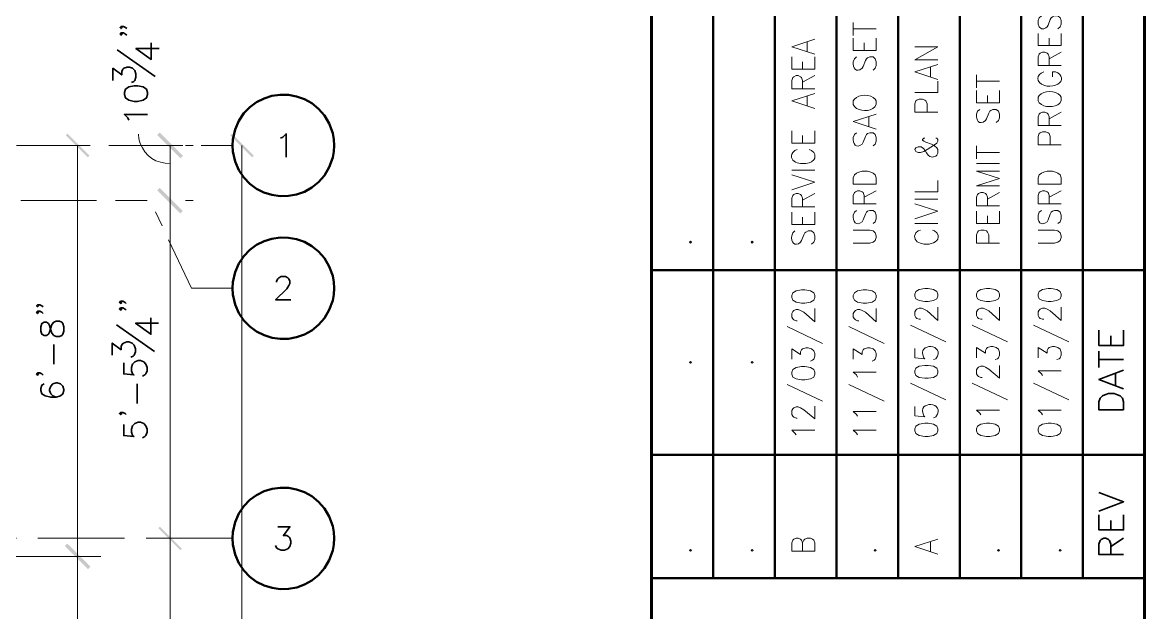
# Model space of a CAD drawing. Header units: inches. Extents: x 5 to 516, y -193 to 129.
# Drawn here: x 277.91 to 296.12, y 75.91 to 85.48 of the extents above; entities that cross this region are included whole.
import ezdxf

# ---------------------------------------------------------------- set-up
doc = ezdxf.new("R2010")
doc.units = ezdxf.units.IN
doc.header["$MEASUREMENT"] = 0
doc.linetypes.add('PDF_IMPORT', pattern=[1, 0.8, -0.2])
doc.layers.add('PDF2_Geometry', color=7, linetype='Continuous')
doc.layers.add('PDF2_Solid Fills', color=7, linetype='Continuous')

msp = doc.modelspace()

# ---------------------------------------------------------------- hatches: boundary and pattern name
at = {"layer": 'PDF2_Solid Fills', "transparency": 33554559}
for points in [[(280.4686842, 82.3967507), (280.4953509, 82.4234174), (280.1353515, 82.780083), (280.1120176, 82.7567507)], [(280.1120185, 77.2767484), (280.4686852, 76.9167484), (280.4953519, 76.943415), (280.1353515, 77.3000817)]]:
    msp.add_hatch(color=256, dxfattribs=at).paths.add_polyline_path(points)

# ---------------------------------------------------------------- linework, layer by layer
at = {"layer": 'PDF2_Geometry', "lineweight": 60}
for points in [[(296.1186862, 5.4634085), (296.1186862, 95.4634157), (161.1186754, 95.4634157), (161.1186754, 5.4634085)], [(288.1186855, 95.4634157), (288.1186855, 5.4634085)]]:
    msp.add_lwpolyline(points, dxfattribs=at)
at = {"layer": 'PDF2_Geometry', "lineweight": 50}
for points in [[(289.1186856, 95.4634157), (289.1186856, 76.4634142)], [(290.1186857, 95.4634157), (290.1186857, 76.4634142)], [(291.1186858, 95.4634157), (291.1186858, 76.4634142)], [(292.1186859, 95.4634157), (292.1186859, 76.4634142)], [(293.1186859, 95.4634157), (293.1186859, 76.4634142)], [(294.118686, 95.4634157), (294.118686, 76.4634142)], [(295.1186861, 95.4634157), (295.1186861, 76.4634142)], [(282.9420179, 83.286754), (282.9586846, 83.386754), (282.9653513, 83.4834207), (282.9586846, 83.5834207), (282.9420179, 83.6834207)], [(281.3220178, 83.5834207), (281.3153511, 83.4834207), (281.3220178, 83.386754)], [(288.1186855, 81.4634146), (296.1186862, 81.4634146)], [(281.3220178, 81.2667498), (281.3153511, 81.1667498), (281.3220178, 81.0667498)], [(282.9420179, 80.9700831), (282.9586846, 81.0667498), (282.9653513, 81.1667498), (282.9586846, 81.2667498), (282.9420179, 81.3667498)], [(288.1186855, 78.4634143), (296.1186862, 78.4634143)], [(282.9420179, 76.913415), (282.9586846, 77.0100817), (282.9653513, 77.1100817), (282.9586846, 77.2100817), (282.9420179, 77.3067484)], [(281.3220178, 77.2100817), (281.3153511, 77.1100817), (281.3220178, 77.0100817)], [(288.1186855, 76.4634142), (296.1186862, 76.4634142)]]:
    msp.add_lwpolyline(points, dxfattribs=at)
at = {"layer": 'PDF2_Geometry', "lineweight": 35}
for points in [[(279.5086859, 85.4167501), (279.5253526, 85.3967501), (279.5086859, 85.3800835), (279.4920193, 85.3967501), (279.5086859, 85.4167501), (279.5453526, 85.4167501), (279.5820193, 85.3967501), (279.5986859, 85.3800835)], [(279.5086859, 85.310081), (279.5253526, 85.290081), (279.5086859, 85.2734144), (279.4920193, 85.290081), (279.5086859, 85.310081), (279.5453526, 85.310081), (279.5820193, 85.290081), (279.5986859, 85.2734144)], [(280.1253514, 85.060081), (279.7486847, 85.060081), (279.9986847, 84.880081), (279.9986847, 85.1467477)], [(280.0586839, 84.6034159), (279.4420172, 85.033416)], [(279.3753512, 84.5400886), (279.3753512, 84.7367552), (279.5186846, 84.6300886), (279.5186846, 84.6834219), (279.5353512, 84.7200886), (279.5520179, 84.7367552), (279.6086846, 84.7567552), (279.6420179, 84.7567552), (279.6953513, 84.7367552), (279.7320179, 84.7000886), (279.7486846, 84.6467552), (279.7486846, 84.5934219), (279.7320179, 84.5400886), (279.7153513, 84.5234219), (279.6786846, 84.5067552)], [(279.6353508, 83.8967508), (279.6153508, 83.9334175), (279.5620175, 83.9867508), (279.9386842, 83.9867508)], [(282.0953527, 83.600086), (282.1320193, 83.620086), (282.1853527, 83.6734194), (282.1853527, 83.2967527)], [(282.0320185, 81.2667525), (282.0320185, 81.2834192), (282.0520185, 81.3200859), (282.0686852, 81.3367525), (282.1053519, 81.3567525), (282.1753519, 81.3567525), (282.2120185, 81.3367525), (282.2286852, 81.3200859), (282.2486852, 81.2834192), (282.2486852, 81.2467525), (282.2286852, 81.2134192), (282.1953519, 81.1600858), (282.0153519, 80.9800858), (282.2653519, 80.9800858)], [(278.1520167, 80.9000872), (278.1686834, 80.8834205), (278.1520167, 80.8667538), (278.1353501, 80.8834205), (278.1520167, 80.9000872), (278.1886834, 80.9000872), (278.2220167, 80.8834205), (278.2420167, 80.8667538)], [(279.4986846, 80.9567549), (279.5186846, 80.9367549), (279.4986846, 80.9200883), (279.482018, 80.9367549), (279.4986846, 80.9567549), (279.5353513, 80.9567549), (279.572018, 80.9367549), (279.5886847, 80.9200883)], [(278.1520167, 80.7934181), (278.1686834, 80.7767514), (278.1520167, 80.7567514), (278.1353501, 80.7767514), (278.1520167, 80.7934181), (278.1886834, 80.7934181), (278.2220167, 80.7767514), (278.2420167, 80.7567514)], [(279.4986846, 80.8500858), (279.5186846, 80.8300858), (279.4986846, 80.8134191), (279.482018, 80.8300858), (279.4986846, 80.8500858), (279.5353513, 80.8500858), (279.572018, 80.8300858), (279.5886847, 80.8134191)], [(280.1153516, 80.6000858), (279.7420183, 80.6000858), (279.9920183, 80.4200858), (279.9920183, 80.6867525)], [(280.0486844, 80.1434139), (279.435351, 80.573414)], [(295.7786864, 80.4867535), (295.7786864, 80.2400869), (295.3786864, 80.2400869), (295.3786864, 80.4867535)], [(295.5686856, 80.2400869), (295.5686856, 80.3934202)], [(278.4186844, 79.9367489), (278.4186844, 80.2567489)], [(279.3653516, 80.0800866), (279.3653516, 80.2767533), (279.508685, 80.1700866), (279.508685, 80.2234199), (279.5253517, 80.2600866), (279.5453517, 80.2767533), (279.598685, 80.2967533), (279.6353517, 80.2967533), (279.688685, 80.2767533), (279.7220183, 80.2434199), (279.7420183, 80.1867532), (279.7420183, 80.1334199), (279.7220183, 80.0800866), (279.7053517, 80.0634199), (279.668685, 80.0467532)], [(295.3786857, 79.8800811), (295.3786857, 80.1467478)], [(279.5520175, 79.9567549), (279.5520175, 79.7767548), (279.7153509, 79.7600882), (279.6953509, 79.7767548), (279.6786842, 79.8300882), (279.6786842, 79.8834215), (279.6953509, 79.9367549), (279.7320175, 79.9734215), (279.7853509, 79.9934215), (279.8220175, 79.9934215), (279.8753509, 79.9734215), (279.9120175, 79.9367549), (279.9286842, 79.8834215), (279.9286842, 79.8300882), (279.9120175, 79.7767548), (279.8920175, 79.7600882), (279.8553509, 79.7434215)], [(295.3786857, 80.0134158), (295.7786857, 80.0134158)], [(278.1520167, 79.793418), (278.1686834, 79.7767513), (278.1520167, 79.7567513), (278.1353501, 79.7767513), (278.1520167, 79.793418), (278.1886834, 79.793418), (278.2220167, 79.7767513), (278.2420167, 79.7567513)], [(295.7786864, 79.5367516), (295.3786864, 79.6867516), (295.7786864, 79.8400849)], [(295.6453526, 79.5934193), (295.6453526, 79.7834193)], [(278.2586858, 79.6167483), (278.2220192, 79.5967483), (278.2053525, 79.543415), (278.2053525, 79.5067483), (278.2220192, 79.453415), (278.2753525, 79.4200816), (278.3653525, 79.4000816), (278.4553525, 79.4000816), (278.5253525, 79.4200816), (278.5620192, 79.453415), (278.5786859, 79.5067483), (278.5786859, 79.5267483), (278.5620192, 79.5800816), (278.5253525, 79.6167483), (278.4720192, 79.633415), (278.4553525, 79.633415), (278.4020192, 79.6167483), (278.3653525, 79.5800816), (278.3486858, 79.5267483), (278.3486858, 79.5067483), (278.3653525, 79.453415), (278.4020192, 79.4200816), (278.4553525, 79.4000816)], [(279.7686856, 79.2967477), (279.7686856, 79.6167478)], [(279.4986846, 79.1534168), (279.5186846, 79.1334168), (279.4986846, 79.1167502), (279.482018, 79.1334168), (279.4986846, 79.1534168), (279.5353513, 79.1534168), (279.572018, 79.1334168), (279.5886847, 79.1167502)], [(279.5520175, 78.9567548), (279.5520175, 78.7767548), (279.7153509, 78.7600881), (279.6953509, 78.7767548), (279.6786842, 78.8300881), (279.6786842, 78.8834214), (279.6953509, 78.9367548), (279.7320175, 78.9734214), (279.7853509, 78.9934214), (279.8220175, 78.9934214), (279.8753509, 78.9734214), (279.9120175, 78.9367548), (279.9286842, 78.8834214), (279.9286842, 78.8300881), (279.9120175, 78.7767548), (279.8920175, 78.7600881), (279.8553509, 78.7400881)], [(295.3786857, 77.5500842), (295.7786857, 77.7034175), (295.3786857, 77.8534176)], [(295.7786864, 77.4934197), (295.7786864, 77.246753), (295.3786864, 77.246753), (295.3786864, 77.4934197)], [(282.0520177, 77.2967476), (282.2486844, 77.2967476), (282.1420177, 77.1534142), (282.1953511, 77.1534142), (282.2286844, 77.1367476), (282.2486844, 77.1167476), (282.2653511, 77.0634142), (282.2653511, 77.0300809), (282.2486844, 76.9767476), (282.2120177, 76.9400809), (282.1586844, 76.9200809), (282.105351, 76.9200809), (282.0520177, 76.9400809), (282.0320177, 76.9567476), (282.015351, 76.9934142)], [(295.5686856, 77.246753), (295.5686856, 77.396753)], [(295.7786864, 76.8467489), (295.3786864, 76.8467489), (295.3786864, 77.0167489), (295.3986864, 77.0734156), (295.4153531, 77.0934156), (295.4553531, 77.1134156), (295.4920197, 77.1134156), (295.5320197, 77.0934156), (295.5486864, 77.0734156), (295.5686864, 77.0167489), (295.5686864, 76.8467489)], [(295.5686856, 76.9800836), (295.7786856, 77.113417)]]:
    msp.add_lwpolyline(points, dxfattribs=at)
at = {"layer": 'PDF2_Geometry', "lineweight": 15}
for points in [[(291.392019, 85.2700826), (291.392019, 85.4800827)], [(294.445353, 85.5867534), (294.4086863, 85.5567534), (294.3920196, 85.5100867), (294.3920196, 85.4500867), (294.4086863, 85.4067534), (294.445353, 85.3767534), (294.4820197, 85.3767534), (294.515353, 85.3900867), (294.535353, 85.4067534), (294.5520197, 85.4367534), (294.5886863, 85.5267534), (294.605353, 85.5567534), (294.6220197, 85.5734201), (294.6586863, 85.5867534), (294.7120197, 85.5867534), (294.7486863, 85.5567534), (294.765353, 85.5100867), (294.765353, 85.4500867), (294.7486863, 85.4067534), (294.7120197, 85.3767534)], [(291.392019, 85.3767518), (291.7653524, 85.3767518)], [(294.7653527, 85.3000826), (294.7653527, 85.103416), (294.3920193, 85.103416), (294.3920193, 85.3000826)], [(290.7653524, 84.9667515), (290.392019, 85.0867515), (290.7653524, 85.2067515)], [(290.642019, 85.0100864), (290.642019, 85.1634198)], [(291.7653525, 85.2234157), (291.7653525, 85.026749), (291.3920191, 85.026749), (291.3920191, 85.2234157)], [(291.5686853, 85.026749), (291.5686853, 85.146749)], [(292.7653525, 84.8734219), (292.3920192, 84.8734219), (292.7653525, 85.0867553), (292.3920192, 85.0867553)], [(294.5686855, 85.103416), (294.5686855, 85.223416)], [(290.7653524, 84.9200845), (290.7653524, 84.7234178), (290.392019, 84.7234178), (290.392019, 84.9200845)], [(291.4453527, 84.9200867), (291.4086861, 84.8900867), (291.3920194, 84.84342)], [(291.5353528, 84.7367533), (291.5520194, 84.7667533), (291.5886861, 84.8600867), (291.6053528, 84.8900867), (291.6220194, 84.90342), (291.6586861, 84.9200867), (291.7120194, 84.9200867), (291.7486861, 84.8900867), (291.7653528, 84.84342), (291.7653528, 84.78342), (291.7486861, 84.7367533), (291.7120194, 84.7067533)], [(294.7653527, 84.7834154), (294.3920193, 84.7834154), (294.3920193, 84.9200821), (294.408686, 84.9667487), (294.4253527, 84.9800821), (294.4620193, 84.9967487), (294.498686, 84.9967487), (294.5353527, 84.9800821), (294.5520194, 84.9667487), (294.568686, 84.9200821), (294.568686, 84.7834154)], [(294.5686855, 84.8900845), (294.7653522, 84.9967512)], [(290.5686852, 84.7234178), (290.5686852, 84.8434178)], [(292.7653525, 84.5567512), (292.3920192, 84.6767512), (292.7653525, 84.7967512)], [(292.6420191, 84.6000861), (292.6420191, 84.7534195)], [(290.7653524, 84.4034173), (290.392019, 84.4034173), (290.392019, 84.5400839), (290.4086857, 84.5867506), (290.4253524, 84.6000839), (290.462019, 84.6167506), (290.4986857, 84.6167506), (290.5353524, 84.6000839), (290.552019, 84.5867506), (290.5686857, 84.5400839), (290.5686857, 84.4034173)], [(290.5686852, 84.5100864), (290.7653519, 84.6167531)], [(292.3920191, 84.3434197), (292.7653525, 84.3434197), (292.7653525, 84.5267531)], [(293.3920192, 84.4200866), (293.3920192, 84.6300867)], [(293.3920192, 84.526749), (293.7653526, 84.526749)], [(294.712019, 84.6600864), (294.6753524, 84.6767531), (294.622019, 84.6767531), (294.622019, 84.6000864)], [(290.7653524, 84.0834167), (290.392019, 84.20675), (290.7653524, 84.3267501)], [(293.7653526, 84.3734197), (293.7653526, 84.176753), (293.3920193, 84.176753), (293.3920193, 84.3734197)], [(290.642019, 84.1300815), (290.642019, 84.2834148)], [(291.4086857, 84.2367509), (291.392019, 84.2067509), (291.392019, 84.1467509), (291.4086857, 84.1167508), (291.4453524, 84.0834175)], [(291.7653524, 84.1467509), (291.7653524, 84.2067509), (291.7486857, 84.2367509)], [(292.7653525, 84.0234191), (292.3920192, 84.0234191), (292.3920192, 84.1600858), (292.4086858, 84.2067525), (292.4253525, 84.2200858), (292.4620192, 84.2367525), (292.5153525, 84.2367525), (292.5520192, 84.2200858), (292.5686859, 84.2067525), (292.5886859, 84.1600858), (292.5886859, 84.0234191)], [(293.5686855, 84.176753), (293.5686855, 84.296753)], [(294.4086859, 84.2967552), (294.3920193, 84.2667552), (294.3920193, 84.2067552), (294.4086859, 84.1767552), (294.4453526, 84.1467552)], [(294.7653526, 84.2067552), (294.7653526, 84.2667552), (294.748686, 84.2967552)], [(291.7653525, 83.7500833), (291.3920191, 83.8734167), (291.7653525, 83.9934167)], [(293.4453529, 84.0700839), (293.4086862, 84.0400839), (293.3920196, 83.9934172)], [(293.5353529, 83.8867506), (293.5520196, 83.9167506), (293.5886862, 84.0100839), (293.6053529, 84.0400839), (293.6220196, 84.0534172), (293.6586863, 84.0700839), (293.7120196, 84.0700839), (293.7486863, 84.0400839), (293.7653529, 83.9934172), (293.7653529, 83.9334172), (293.7486863, 83.8867506), (293.7120196, 83.8567506)], [(294.7653527, 83.8100809), (294.3920193, 83.8100809), (294.3920193, 83.9467476), (294.408686, 83.9934142), (294.4253527, 84.0100809), (294.4620193, 84.0234143), (294.498686, 84.0234143), (294.5353527, 84.0100809), (294.5520194, 83.9934142), (294.568686, 83.9467476), (294.568686, 83.8100809)], [(294.5686855, 83.91675), (294.7653522, 84.0234167)], [(291.6420191, 83.7967481), (291.6420191, 83.9467481)], [(279.7920179, 83.6700866), (279.7986846, 83.5900866)], [(290.7653524, 83.7200858), (290.7653524, 83.5234191), (290.392019, 83.5234191), (290.392019, 83.7200858)], [(290.5686852, 83.5234191), (290.5686852, 83.6434191)], [(291.4453527, 83.6900858), (291.4086861, 83.6600858), (291.3920194, 83.6134191)], [(291.5353528, 83.5067524), (291.5520194, 83.5400858), (291.5886861, 83.6300858), (291.6053528, 83.6600858), (291.6220194, 83.6767524), (291.6586861, 83.6900858), (291.7120194, 83.6900858), (291.7486861, 83.6600858), (291.7653528, 83.6134191), (291.7653528, 83.5534191), (291.7486861, 83.5067524), (291.7120194, 83.4767524)], [(292.4453527, 83.4634194), (292.4086861, 83.4467527), (292.3920194, 83.4167527), (292.4086861, 83.3867527), (292.4453527, 83.370086), (292.4820194, 83.370086), (292.5353527, 83.3867527), (292.5886861, 83.4167527), (292.7120194, 83.4934194), (292.7486861, 83.5234194), (292.7653527, 83.5534194), (292.7653527, 83.5834194), (292.7486861, 83.600086), (292.7320194, 83.600086)], [(292.5520194, 83.600086), (292.5353527, 83.600086), (292.5153527, 83.5834194), (292.5153527, 83.570086), (292.5353527, 83.5534194), (292.5686861, 83.540086), (292.6586861, 83.5067527), (292.7120194, 83.4767527), (292.7486861, 83.4467527), (292.7653527, 83.4167527), (292.7653527, 83.3567527), (292.7486861, 83.3267527), (292.7320194, 83.310086)], [(294.7653527, 83.4934169), (294.3920193, 83.4934169), (294.3920193, 83.6300836), (294.408686, 83.6767503), (294.4253527, 83.6900836), (294.4620193, 83.7067503), (294.5153527, 83.7067503), (294.5520194, 83.6900836), (294.568686, 83.6767503), (294.588686, 83.6300836), (294.588686, 83.4934169)], [(278.8020174, 83.4834207), (278.8020174, 83.1100874)], [(280.3020176, 82.590083), (280.3020176, 83.4834164)], [(280.5520176, 83.4834207), (280.6786843, 83.4834207)], [(281.4686843, 83.4834207), (281.4686843, 83.1100874)], [(290.4820187, 83.41675), (290.445352, 83.4034166), (290.4086854, 83.3700833)], [(290.4820187, 83.2034166), (290.535352, 83.1900833), (290.6220187, 83.1900833), (290.675352, 83.2034166), (290.7120187, 83.2200833), (290.7486854, 83.2500833), (290.765352, 83.2800833), (290.765352, 83.3400833), (290.7486854, 83.3700833), (290.7120187, 83.4034166), (290.675352, 83.41675)], [(293.3920192, 83.2667527), (293.3920192, 83.4767527)], [(293.3920192, 83.3700852), (293.7653526, 83.3700852)], [(278.8020174, 83.1100822), (278.8020174, 76.8167484)], [(280.2253513, 83.1967532), (280.302018, 83.1934199)], [(281.4686843, 83.1100822), (281.4686843, 38.1900787)], [(290.392019, 83.0834166), (290.7653523, 83.0834166)], [(293.3920192, 83.1900857), (293.7653526, 83.1900857)], [(293.7653526, 82.8267502), (293.3920193, 82.8267502), (293.7653526, 82.9467502), (293.3920193, 83.0667502), (293.7653526, 83.0667502)], [(290.392019, 82.7634161), (290.7653523, 82.8867494), (290.392019, 83.0067494)], [(292.3920191, 82.7334207), (292.7653525, 82.7334207), (292.7653525, 82.916754)], [(290.7653524, 82.490087), (290.392019, 82.490087), (290.392019, 82.6267537), (290.4086857, 82.6734204), (290.4253524, 82.6900871), (290.462019, 82.7034204), (290.4986857, 82.7034204), (290.5353524, 82.6900871), (290.552019, 82.6734204), (290.5686857, 82.6267537), (290.5686857, 82.490087)], [(290.5686852, 82.5967494), (290.7653519, 82.703416)], [(291.7653525, 82.5367518), (291.3920191, 82.5367518), (291.3920191, 82.6734185), (291.4086858, 82.7200852), (291.4253524, 82.7334185), (291.4620191, 82.7500852), (291.4986858, 82.7500852), (291.5353524, 82.7334185), (291.5520191, 82.7200852), (291.5686858, 82.6734185), (291.5686858, 82.5367518)], [(291.5686853, 82.6434141), (291.765352, 82.7500808)], [(293.7653526, 82.5067496), (293.3920193, 82.5067496), (293.3920193, 82.6434163), (293.4086859, 82.690083), (293.4253526, 82.7034163), (293.4620193, 82.720083), (293.4986859, 82.720083), (293.5353526, 82.7034163), (293.5520193, 82.690083), (293.5686859, 82.6434163), (293.5686859, 82.5067496)], [(293.5686855, 82.6134188), (293.7653521, 82.7200854)], [(294.7653527, 82.5367518), (294.3920193, 82.5367518), (294.3920193, 82.6734185), (294.408686, 82.7200852), (294.4253527, 82.7334185), (294.4620193, 82.7500852), (294.498686, 82.7500852), (294.5353527, 82.7334185), (294.5520194, 82.7200852), (294.568686, 82.6734185), (294.568686, 82.5367518)], [(294.5686855, 82.6434141), (294.7653522, 82.7500808)], [(280.3020176, 77.4834202), (280.3020176, 82.5900872)], [(280.5520176, 82.590083), (280.6786843, 82.590083)], [(292.3920191, 82.6134188), (292.7653525, 82.6134188)], [(292.3920191, 82.2934182), (292.7653525, 82.4167515), (292.3920191, 82.5367515)], [(280.0686835, 82.4067537), (280.1753502, 82.180087)], [(290.7653524, 82.4000851), (290.7653524, 82.2034184), (290.392019, 82.2034184), (290.392019, 82.4000851)], [(290.5686852, 82.2034184), (290.5686852, 82.3234185)], [(291.4453527, 82.4300827), (291.4086861, 82.4000827), (291.3920194, 82.353416)], [(291.5353528, 82.2467493), (291.5520194, 82.2800827), (291.5886861, 82.3700827), (291.6053528, 82.4000827), (291.6220194, 82.4167494), (291.6586861, 82.4300827), (291.7120194, 82.4300827), (291.7486861, 82.4000827), (291.7653528, 82.353416), (291.7653528, 82.293416), (291.7486861, 82.2467493), (291.7120194, 82.2167493)], [(293.7653526, 82.4167513), (293.7653526, 82.2167512), (293.3920193, 82.2167512), (293.3920193, 82.4167513)], [(293.5686855, 82.2167512), (293.5686855, 82.3400846)], [(294.445353, 82.4300827), (294.4086863, 82.4000827), (294.3920196, 82.353416)], [(294.535353, 82.2467493), (294.5520197, 82.2800827), (294.5886863, 82.3700827), (294.605353, 82.4000827), (294.6220197, 82.4167494), (294.6586863, 82.4300827), (294.7120197, 82.4300827), (294.7486863, 82.4000827), (294.765353, 82.353416), (294.765353, 82.293416), (294.7486863, 82.2467493), (294.7120197, 82.2167493)], [(292.3920191, 82.2167512), (292.7653525, 82.2167512)], [(280.2786852, 81.9534184), (280.6486852, 81.1667517), (281.3153519, 81.1667517)], [(290.4453527, 82.0967493), (290.408686, 82.0667493), (290.3920193, 82.0200827)], [(290.5353527, 81.913416), (290.5520193, 81.943416), (290.588686, 82.0367493), (290.6053527, 82.0667493), (290.6220193, 82.0800827), (290.658686, 82.0967493), (290.7120194, 82.0967493), (290.748686, 82.0667493), (290.7653527, 82.0200827), (290.7653527, 81.9600827), (290.748686, 81.913416), (290.7120194, 81.883416)], [(291.392019, 81.9000873), (291.6586857, 81.9000873), (291.7120191, 81.9134206), (291.7486857, 81.9434206), (291.7653524, 81.9900873), (291.7653524, 82.0200873), (291.7486857, 82.0667539), (291.7120191, 82.0967539), (291.6586857, 82.1100873), (291.392019, 82.1100873)], [(292.4820188, 82.1100821), (292.4453522, 82.0967488), (292.4086855, 82.0667488)], [(292.7486855, 82.0667488), (292.7120189, 82.0967488), (292.6753522, 82.1100821)], [(293.7653526, 81.9000873), (293.3920193, 81.9000873), (293.3920193, 82.0367539), (293.4086859, 82.0800873), (293.4253526, 82.0967539), (293.4620193, 82.1100873), (293.5153526, 82.1100873), (293.5520193, 82.0967539), (293.5686859, 82.0800873), (293.5886859, 82.0367539), (293.5886859, 81.9000873)], [(294.3920193, 81.9000873), (294.658686, 81.9000873), (294.7120193, 81.9134206), (294.748686, 81.9434206), (294.7653526, 81.9900873), (294.7653526, 82.0200873), (294.748686, 82.0667539), (294.7120193, 82.0967539), (294.658686, 82.1100873), (294.3920193, 82.1100873)], [(292.4820188, 81.9000821), (292.5353522, 81.8834154), (292.6220189, 81.8834154)], [(292.4820188, 80.66342), (292.4620188, 80.66342), (292.4253522, 80.6767533), (292.4086855, 80.69342), (292.3920188, 80.72342), (292.3920188, 80.78342), (292.4086855, 80.81342), (292.4253522, 80.8300866), (292.4620188, 80.84342), (292.4986855, 80.84342), (292.5353522, 80.8300866), (292.5886855, 80.8000866), (292.7653522, 80.6467533), (292.7653522, 80.8600866)], [(293.4820189, 80.66342), (293.4620189, 80.66342), (293.4253523, 80.6767533), (293.4086856, 80.69342), (293.3920189, 80.72342), (293.3920189, 80.78342), (293.4086856, 80.81342), (293.4253523, 80.8300866), (293.4620189, 80.84342), (293.4986856, 80.84342), (293.5353523, 80.8300866), (293.5886856, 80.8000866), (293.7653523, 80.6467533), (293.7653523, 80.8600866)], [(294.482019, 80.66342), (294.462019, 80.66342), (294.4253523, 80.6767533), (294.4086857, 80.69342), (294.392019, 80.72342), (294.392019, 80.78342), (294.4086857, 80.81342), (294.4253523, 80.8300866), (294.462019, 80.84342), (294.4986857, 80.84342), (294.5353523, 80.8300866), (294.5886857, 80.8000866), (294.7653524, 80.6467533), (294.7653524, 80.8600866)], [(290.4820187, 80.6400842), (290.4620187, 80.6400842), (290.425352, 80.6534175), (290.4086854, 80.6700842), (290.3920187, 80.7000842), (290.3920187, 80.7600842), (290.4086854, 80.7900842), (290.425352, 80.8067509), (290.4620187, 80.8200842), (290.4986854, 80.8200842), (290.535352, 80.8067509), (290.5886854, 80.7767509), (290.765352, 80.6234175), (290.765352, 80.8367509)], [(291.4820188, 80.6400842), (291.4620188, 80.6400842), (291.4253521, 80.6534175), (291.4086854, 80.6700842), (291.3920188, 80.7000842), (291.3920188, 80.7600842), (291.4086854, 80.7900842), (291.4253521, 80.8067509), (291.4620188, 80.8200842), (291.4986854, 80.8200842), (291.5353521, 80.8067509), (291.5886854, 80.7767509), (291.7653521, 80.6234175), (291.7653521, 80.8367509)], [(290.3186852, 80.5467478), (290.8920186, 80.2734145)], [(291.3186853, 80.5467478), (291.8920187, 80.2734145)], [(292.3186854, 80.5700836), (292.8920187, 80.2967503)], [(293.3186854, 80.5700836), (293.8920188, 80.2967503)], [(294.3186855, 80.5700836), (294.8920189, 80.2967503)], [(290.392019, 80.0167524), (290.392019, 80.1834191), (290.5353523, 80.0934191), (290.5353523, 80.1367524), (290.552019, 80.1700858), (290.5686856, 80.1834191), (290.622019, 80.2000858), (290.6586856, 80.2000858), (290.712019, 80.1834191), (290.7486856, 80.1534191), (290.7653523, 80.1067524), (290.7653523, 80.0634191), (290.7486856, 80.0167524), (290.732019, 80.0000858), (290.6953523, 79.9867524)], [(291.392019, 80.0167524), (291.392019, 80.1834191), (291.5353524, 80.0934191), (291.5353524, 80.1367524), (291.552019, 80.1700858), (291.5686857, 80.1834191), (291.6220191, 80.2000858), (291.6586857, 80.2000858), (291.7120191, 80.1834191), (291.7486857, 80.1534191), (291.7653524, 80.1067524), (291.7653524, 80.0634191), (291.7486857, 80.0167524), (291.7320191, 80.0000858), (291.6953524, 79.9867524)], [(292.3920191, 80.1900855), (292.3920191, 80.0400855), (292.5520191, 80.0234188), (292.5353525, 80.0400855)], [(293.3920192, 80.0400882), (293.3920192, 80.2067549), (293.5353525, 80.1167549), (293.5353525, 80.1600882), (293.5520192, 80.1900882), (293.5686859, 80.2067549), (293.6220192, 80.2200882), (293.6586859, 80.2200882), (293.7120192, 80.2067549), (293.7486859, 80.1767549), (293.7653526, 80.1300882), (293.7653526, 80.0834215), (293.7486859, 80.0400882), (293.7320192, 80.0234215), (293.6953526, 80.0100882)], [(294.3920193, 80.0400882), (294.3920193, 80.2067549), (294.5353526, 80.1167549), (294.5353526, 80.1600882), (294.5520193, 80.1900882), (294.568686, 80.2067549), (294.6220193, 80.2200882), (294.658686, 80.2200882), (294.7120193, 80.2067549), (294.748686, 80.1767549), (294.7653526, 80.1300882), (294.7653526, 80.0834215), (294.748686, 80.0400882), (294.7320193, 80.0234215), (294.6953526, 80.0100882)], [(292.7320191, 80.0234188), (292.6953525, 80.0100855)], [(291.4620187, 79.7267472), (291.4453521, 79.7600806), (291.3920187, 79.8034139), (291.7653521, 79.8034139)], [(293.4820189, 79.7200876), (293.4620189, 79.7200876), (293.4253523, 79.7367543), (293.4086856, 79.7500876), (293.3920189, 79.7800876), (293.3920189, 79.843421), (293.4086856, 79.873421), (293.4253523, 79.8867543), (293.4620189, 79.903421), (293.4986856, 79.903421), (293.5353523, 79.8867543), (293.5886856, 79.8567543), (293.7653523, 79.7067543), (293.7653523, 79.9167543)], [(294.462019, 79.750083), (294.4453523, 79.780083), (294.392019, 79.8267497), (294.7653523, 79.8267497)], [(290.3186852, 79.6067521), (290.8920186, 79.3334188)], [(291.3186853, 79.6067521), (291.8920187, 79.3334188)], [(292.3186854, 79.6300811), (292.8920187, 79.3567478)], [(293.3186854, 79.6300811), (293.8920188, 79.3567478)], [(294.3186855, 79.6300811), (294.8920189, 79.3567478)], [(290.4820187, 79.0600805), (290.4620187, 79.0600805), (290.425352, 79.0767472), (290.4086854, 79.0900805), (290.3920187, 79.1200805), (290.3920187, 79.1834139), (290.4086854, 79.2134139), (290.425352, 79.2267472), (290.4620187, 79.2434139), (290.4986854, 79.2434139), (290.535352, 79.2267472), (290.5886854, 79.1967472), (290.765352, 79.0467472), (290.765352, 79.2567472)], [(292.3920191, 79.250083), (292.3920191, 79.100083), (292.5520191, 79.0834163), (292.5353525, 79.100083)], [(291.4620187, 79.0900827), (291.4453521, 79.1200827), (291.3920187, 79.1667494), (291.7653521, 79.1667494)], [(292.7320191, 79.0834163), (292.6953525, 79.0667496)], [(293.4620189, 79.1134185), (293.4453522, 79.1434185), (293.3920189, 79.1900851), (293.7653523, 79.1900851)], [(294.462019, 79.1134185), (294.4453523, 79.1434185), (294.392019, 79.1900851), (294.7653523, 79.1900851)], [(290.4620187, 78.7867515), (290.445352, 78.8167515), (290.3920186, 78.8634182), (290.765352, 78.8634182)], [(291.4620187, 78.7867515), (291.4453521, 78.8167515), (291.3920187, 78.8634182), (291.7653521, 78.8634182)], [(280.3020176, 77.1100817), (280.3020176, 77.4834151)], [(280.3020176, 63.5467465), (280.3020176, 77.1100809)], [(280.5520176, 77.1100817), (280.5520176, 77.1134151)], [(290.7653524, 76.9000869), (290.392019, 76.9000869), (290.392019, 77.0367535), (290.4086857, 77.0800869), (290.4253524, 77.0967535), (290.462019, 77.1134202), (290.4986857, 77.1134202), (290.5353524, 77.0967535), (290.552019, 77.0800869), (290.5686857, 77.0367535), (290.5686857, 76.9000869)], [(290.5686852, 77.0367514), (290.5886852, 77.0800847), (290.6053519, 77.0967514), (290.6420186, 77.113418), (290.6953519, 77.113418), (290.7320186, 77.0967514), (290.7486852, 77.0800847), (290.7653519, 77.0367514), (290.7653519, 76.9000847)], [(292.7653525, 76.8534153), (292.3920192, 76.9767486), (292.7653525, 77.0967487)], [(292.6420191, 76.9000869), (292.6420191, 77.0500869)], [(279.0520183, 76.8167535), (271.6186842, 76.8167535), (279.1786849, 76.8167535)], [(278.8020174, 37.816747), (278.8020174, 40.1500805), (278.8020174, 76.8167501)]]:
    msp.add_lwpolyline(points, dxfattribs=at)
at = {"layer": 'PDF2_Geometry', "lineweight": 35}
for points in [[(279.5620171, 84.3100809), (279.5820171, 84.2567476), (279.6353504, 84.2200809), (279.7220171, 84.2000809), (279.7753505, 84.2000809), (279.8653505, 84.2200809), (279.9186838, 84.2567476), (279.9386838, 84.3100809), (279.9386838, 84.3434143), (279.9186838, 84.3967476), (279.8653505, 84.4334143), (279.7753505, 84.450081), (279.7220171, 84.450081), (279.6353504, 84.4334143), (279.5820171, 84.3967476), (279.5620171, 84.3434143)], [(278.2053513, 80.4734175), (278.2220179, 80.4200842), (278.2586846, 80.4000842), (278.2953513, 80.4000842), (278.3286846, 80.4200842), (278.3486846, 80.4534175), (278.3653513, 80.5267508), (278.3853513, 80.5800842), (278.4186846, 80.6167508), (278.4553513, 80.6334175), (278.5086846, 80.6334175), (278.5453513, 80.6167508), (278.562018, 80.5967508), (278.5786846, 80.5434175), (278.5786846, 80.4734175), (278.562018, 80.4200842), (278.5453513, 80.4000842), (278.5086846, 80.3834175), (278.4553513, 80.3834175), (278.4186846, 80.4000842), (278.3853513, 80.4367508), (278.3653513, 80.4900842), (278.3486846, 80.5634175), (278.3286846, 80.5967508), (278.2953513, 80.6167508), (278.2586846, 80.6167508), (278.2220179, 80.5967508), (278.2053513, 80.5434175)], [(295.7786864, 79.1934152), (295.3786864, 79.1934152), (295.3786864, 79.3267486), (295.3986864, 79.3834152), (295.4353531, 79.4200819), (295.4753531, 79.4400819), (295.5320197, 79.4600819), (295.6253531, 79.4600819), (295.6820197, 79.4400819), (295.7220198, 79.4200819), (295.7586864, 79.3834152), (295.7786864, 79.3267486)]]:
    msp.add_lwpolyline(points, close=True, dxfattribs=at)
at = {"layer": 'PDF2_Geometry', "linetype": 'PDF_IMPORT', "lineweight": 15, "ltscale": 1.5}
msp.add_lwpolyline([(271.8086833, 83.4834207), (281.3153505, 83.4834207)], dxfattribs=at)
at = {"layer": 'PDF2_Geometry', "lineweight": 15}
for points in [[(291.7653525, 82.8567524), (291.3920191, 82.8567524), (291.3920191, 82.9600857), (291.4086858, 83.0067524), (291.4453524, 83.0367524), (291.4820191, 83.0534191), (291.5353524, 83.0667524), (291.6220191, 83.0667524), (291.6753525, 83.0534191), (291.7120191, 83.0367524), (291.7486858, 83.0067524), (291.7653525, 82.9600857)], [(294.7653527, 82.8567524), (294.3920193, 82.8567524), (294.3920193, 82.9600857), (294.408686, 83.0067524), (294.4453527, 83.0367524), (294.4820193, 83.0534191), (294.5353527, 83.0667524), (294.6220194, 83.0667524), (294.6753527, 83.0534191), (294.7120194, 83.0367524), (294.748686, 83.0067524), (294.7653527, 82.9600857)], [(288.7320185, 81.9134201), (288.7486852, 81.9000867), (288.7653519, 81.9134201), (288.7486852, 81.9300867)], [(289.7320186, 81.9134201), (289.7486853, 81.9000867), (289.765352, 81.9134201), (289.7486853, 81.9300867)], [(290.392019, 81.0200823), (290.4086856, 80.9734156), (290.462019, 80.9434156), (290.552019, 80.926749), (290.6053523, 80.926749), (290.6953523, 80.9434156), (290.7486856, 80.9734156), (290.7653523, 81.0200823), (290.7653523, 81.0500823), (290.7486856, 81.0934156), (290.6953523, 81.1234156), (290.6053523, 81.1400823), (290.552019, 81.1400823), (290.462019, 81.1234156), (290.4086856, 81.0934156), (290.392019, 81.0500823)], [(291.392019, 81.0200823), (291.4086857, 80.9734156), (291.462019, 80.9434156), (291.552019, 80.926749), (291.6053524, 80.926749), (291.6953524, 80.9434156), (291.7486857, 80.9734156), (291.7653524, 81.0200823), (291.7653524, 81.0500823), (291.7486857, 81.0934156), (291.6953524, 81.1234156), (291.6053524, 81.1400823), (291.552019, 81.1400823), (291.462019, 81.1234156), (291.4086857, 81.0934156), (291.392019, 81.0500823)], [(292.3920191, 81.0400883), (292.4086858, 80.9967549), (292.4620191, 80.9667549), (292.5520191, 80.9500883), (292.6053525, 80.9500883), (292.6953525, 80.9667549), (292.7486858, 80.9967549), (292.7653525, 81.0400883), (292.7653525, 81.0700883), (292.7486858, 81.1167549), (292.6953525, 81.146755), (292.6053525, 81.1634216), (292.5520191, 81.1634216), (292.4620191, 81.146755), (292.4086858, 81.1167549), (292.3920191, 81.0700883)], [(293.3920192, 81.0400883), (293.4086859, 80.9967549), (293.4620192, 80.9667549), (293.5520192, 80.9500883), (293.6053525, 80.9500883), (293.6953526, 80.9667549), (293.7486859, 80.9967549), (293.7653526, 81.0400883), (293.7653526, 81.0700883), (293.7486859, 81.1167549), (293.6953526, 81.146755), (293.6053525, 81.1634216), (293.5520192, 81.1634216), (293.4620192, 81.146755), (293.4086859, 81.1167549), (293.3920192, 81.0700883)], [(294.3920193, 81.0400883), (294.4086859, 80.9967549), (294.4620193, 80.9667549), (294.5520193, 80.9500883), (294.6053526, 80.9500883), (294.6953526, 80.9667549), (294.748686, 80.9967549), (294.7653526, 81.0400883), (294.7653526, 81.0700883), (294.748686, 81.1167549), (294.6953526, 81.146755), (294.6053526, 81.1634216), (294.5520193, 81.1634216), (294.4620193, 81.146755), (294.4086859, 81.1167549), (294.3920193, 81.0700883)], [(288.7320185, 79.9634145), (288.7486852, 79.9500811), (288.7653519, 79.9634145), (288.7486852, 79.9800811)], [(289.7320186, 79.9634145), (289.7486853, 79.9500811), (289.765352, 79.9634145), (289.7486853, 79.9800811)], [(290.392019, 79.7734188), (290.4086856, 79.7267521), (290.462019, 79.6967521), (290.552019, 79.6834188), (290.6053523, 79.6834188), (290.6953523, 79.6967521), (290.7486856, 79.7267521), (290.7653523, 79.7734188), (290.7653523, 79.8034188), (290.7486856, 79.8500855), (290.6953523, 79.8800855), (290.6053523, 79.8967521), (290.552019, 79.8967521), (290.462019, 79.8800855), (290.4086856, 79.8500855), (290.392019, 79.8034188)], [(292.3920191, 79.7967478), (292.4086858, 79.7500811), (292.4620191, 79.7200811), (292.5520191, 79.7067478), (292.6053525, 79.7067478), (292.6953525, 79.7200811), (292.7486858, 79.7500811), (292.7653525, 79.7967478), (292.7653525, 79.8267478), (292.7486858, 79.8734145), (292.6953525, 79.9034145), (292.6053525, 79.9167478), (292.5520191, 79.9167478), (292.4620191, 79.9034145), (292.4086858, 79.8734145), (292.3920191, 79.8267478)], [(292.3920191, 78.8567521), (292.4086858, 78.8100854), (292.4620191, 78.7800854), (292.5520191, 78.7634187), (292.6053525, 78.7634187), (292.6953525, 78.7800854), (292.7486858, 78.8100854), (292.7653525, 78.8567521), (292.7653525, 78.8867521), (292.7486858, 78.9300854), (292.6953525, 78.9634187), (292.6053525, 78.9767521), (292.5520191, 78.9767521), (292.4620191, 78.9634187), (292.4086858, 78.9300854), (292.3920191, 78.8867521)], [(293.3920192, 78.8567521), (293.4086859, 78.8100854), (293.4620192, 78.7800854), (293.5520192, 78.7634187), (293.6053525, 78.7634187), (293.6953526, 78.7800854), (293.7486859, 78.8100854), (293.7653526, 78.8567521), (293.7653526, 78.8867521), (293.7486859, 78.9300854), (293.6953526, 78.9634187), (293.6053525, 78.9767521), (293.5520192, 78.9767521), (293.4620192, 78.9634187), (293.4086859, 78.9300854), (293.3920192, 78.8867521)], [(294.3920193, 78.8567521), (294.4086859, 78.8100854), (294.4620193, 78.7800854), (294.5520193, 78.7634187), (294.6053526, 78.7634187), (294.6953526, 78.7800854), (294.748686, 78.8100854), (294.7653526, 78.8567521), (294.7653526, 78.8867521), (294.748686, 78.9300854), (294.6953526, 78.9634187), (294.6053526, 78.9767521), (294.5520193, 78.9767521), (294.4620193, 78.9634187), (294.4086859, 78.9300854), (294.3920193, 78.8867521)], [(288.7320185, 76.9134197), (288.7486852, 76.9000863), (288.7653519, 76.9134197), (288.7486852, 76.9300863)], [(289.7320186, 76.9134197), (289.7486853, 76.9000863), (289.765352, 76.9134197), (289.7486853, 76.9300863)], [(291.7320188, 76.9134197), (291.7486855, 76.9000863), (291.7653521, 76.9134197), (291.7486855, 76.9300863)], [(293.7320189, 76.9134197), (293.7486856, 76.9000863), (293.7653523, 76.9134197), (293.7486856, 76.9300863)], [(293.7320189, 76.9134197), (293.7486856, 76.9000863), (293.7653523, 76.9134197), (293.7486856, 76.9300863)], [(294.732019, 76.9134197), (294.7486857, 76.9000863), (294.7653524, 76.9134197), (294.7486857, 76.9300863)]]:
    msp.add_lwpolyline(points, close=True, dxfattribs=at)
at = {"layer": 'PDF2_Geometry', "linetype": 'PDF_IMPORT', "lineweight": 15, "ltscale": 1.533333}
msp.add_lwpolyline([(267.1486826, 82.590083), (279.932019, 82.590083)], dxfattribs=at)
at = {"layer": 'PDF2_Geometry', "linetype": 'PDF_IMPORT', "lineweight": 15, "ltscale": 1.753333}
msp.add_lwpolyline([(281.3153504, 77.1100817), (268.0586829, 77.1100817)], dxfattribs=at)
at = {"layer": 'PDF2_Geometry', "lineweight": 15}
msp.add_ellipse((294.5706318, 84.5670051), major_axis=(-0.1848089, 0.0082861), ratio=0.6623215524, start_param=5.2422049745, end_param=8.4861733153, dxfattribs=at)
for points in [[(291.3920194, 84.84342), (291.3782416, 84.7416978), (291.4343527, 84.6551978), (291.5353528, 84.7367533)], [(294.6753524, 84.4634197), (294.779019, 84.4955308), (294.8089635, 84.6019753), (294.712019, 84.6600864)], [(291.7486857, 84.2367509), (291.6735746, 84.3206953), (291.4837968, 84.3206953), (291.4086857, 84.2367509)], [(294.748686, 84.2967552), (294.6736304, 84.3806997), (294.4837415, 84.3806997), (294.4086859, 84.2967552)], [(291.4453524, 84.0834175), (291.5455746, 84.0332508), (291.7096857, 84.0328064), (291.7653524, 84.1467509)], [(294.4453526, 84.1467552), (294.5283526, 84.0933107), (294.7248526, 84.1009774), (294.7653526, 84.2067552)], [(293.3920196, 83.9934172), (293.3782418, 83.891695), (293.4343529, 83.805195), (293.5353529, 83.8867506)], [(291.3920194, 83.6134191), (291.3782416, 83.5116969), (291.4343527, 83.4251969), (291.5353528, 83.5067524)], [(279.7986846, 83.5900866), (279.8410179, 83.3821421), (280.010518, 83.2155866), (280.2253513, 83.1967532)], [(292.7320194, 83.310086), (292.5557416, 83.2299193), (292.5986861, 83.4835305), (292.4453527, 83.4634194)], [(290.4086854, 83.3700833), (290.3545187, 83.2966389), (290.4074631, 83.2269722), (290.4820187, 83.2034166)], [(291.3920194, 82.353416), (291.3782416, 82.2516938), (291.4343527, 82.1651938), (291.5353528, 82.2467493)], [(294.3920196, 82.353416), (294.3782419, 82.2516938), (294.434353, 82.1651938), (294.535353, 82.2467493)], [(290.3920193, 82.0200827), (290.3782415, 81.9183604), (290.4343527, 81.8318604), (290.5353527, 81.913416)], [(292.4086855, 82.0667488), (292.35763, 82.0007488), (292.4028522, 81.9147488), (292.4820188, 81.9000821)], [(292.6220189, 81.8834154), (292.71513, 81.900971), (292.81613, 81.9587488), (292.7486855, 82.0667488)], [(292.5353525, 80.0400855), (292.4076302, 80.3015299), (292.9079636, 80.2645855), (292.7320191, 80.0234188)], [(292.5353525, 79.100083), (292.4102413, 79.3617497), (292.9055747, 79.323583), (292.7320191, 79.0834163)]]:
    msp.add_open_spline(points, degree=3, dxfattribs=at)
at = {"layer": 'PDF2_Geometry', "lineweight": 50}
for points in [[(282.9420179, 83.6834207), (282.6977401, 84.5695319), (281.4525734, 84.4924764), (281.3220178, 83.5834207)], [(281.3220178, 83.386754), (281.4519623, 82.4770873), (282.6982401, 82.4003095), (282.9420179, 83.286754)], [(282.9420179, 81.3667498), (282.6974068, 82.2522499), (281.4527956, 82.1751387), (281.3220178, 81.2667498)], [(281.3220178, 81.0667498), (281.4570178, 80.1597498), (282.697129, 80.0846385), (282.9420179, 80.9700831)], [(282.9420179, 77.3067484), (282.6980179, 78.1921373), (281.4560734, 78.1169151), (281.3220178, 77.2100817)], [(281.3220178, 77.0100817), (281.4539067, 76.0996928), (282.7012957, 76.0246927), (282.9420179, 76.913415)]]:
    msp.add_open_spline(points, degree=3, dxfattribs=at)
at = {"layer": 'PDF2_Solid Fills', "lineweight": 35, "transparency": 33554559}
for points in [[(278.9686841, 83.2934183), (278.9953508, 83.3167516), (278.6120174, 83.650085)], [(278.9953514, 83.316754), (278.612018, 83.6500874), (278.6353514, 83.6767541)], [(280.4720174, 83.2767489), (280.5120175, 83.3167489), (280.0953508, 83.6534156)], [(280.5120192, 83.316754), (280.0953525, 83.6534207), (280.1353525, 83.6934207)], [(281.635351, 83.2934183), (281.6620177, 83.3167516), (281.2786843, 83.650085)], [(281.6620183, 83.316754), (281.2786849, 83.6500874), (281.3053516, 83.6767541)], [(280.1353509, 82.796748), (280.0953509, 82.756748), (280.5120176, 82.4200813)], [(280.0953525, 82.7567497), (280.5120192, 82.420083), (280.4720192, 82.380083)], [(280.1353509, 77.3000842), (280.1120176, 77.2767508), (280.4953509, 76.9434175)], [(278.9720173, 76.6100817), (279.0120173, 76.6500817), (278.5953506, 76.9867484)], [(279.0120191, 76.6500868), (278.5953524, 76.9867535), (278.6353524, 77.0234202)], [(278.6353508, 77.0100858), (278.6120174, 76.9834191), (278.9953508, 76.6500858)], [(278.6120184, 76.9834202), (278.9953517, 76.6500868), (278.9686851, 76.6267535)]]:
    msp.add_solid(points, dxfattribs=at)

doc.saveas('drawing.dxf')
